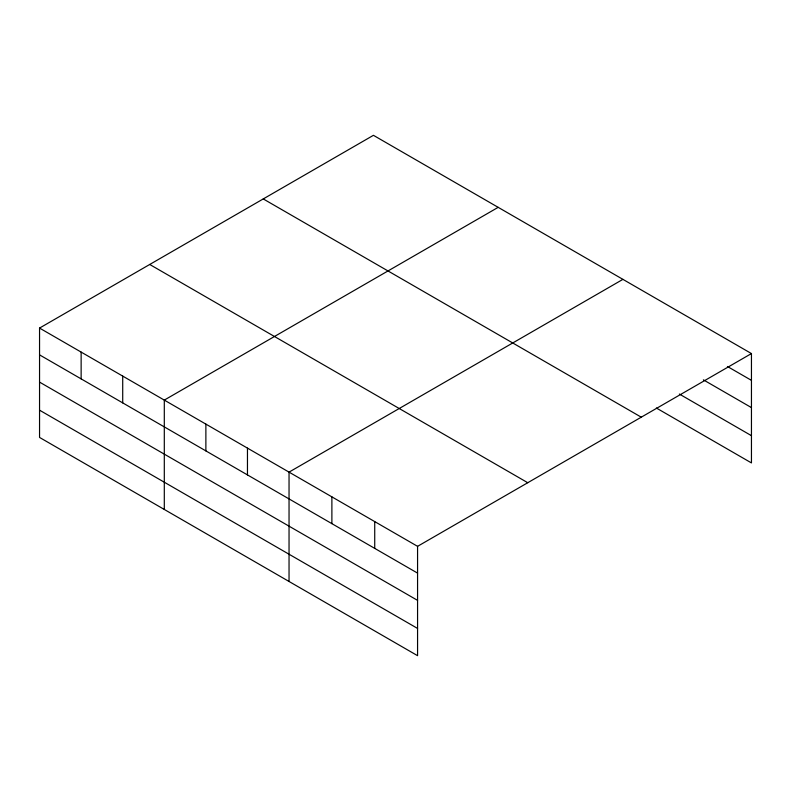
<?xml version="1.0" encoding="UTF-8"?>
<svg xmlns="http://www.w3.org/2000/svg" width="791" height="791" viewBox="0 0 791 791"><rect width="100%" height="100%" fill="white"/><g stroke="black" fill="none" stroke-linecap="round" stroke-linejoin="round"><path stroke-width="1.19" d="M39.55 328.077L417.569 546.334L417.569 655.68L39.55 437.433L39.55 328.077L373.431 135.32L751.45 353.567L751.45 462.923L656.362 408.018M498.172 207.341L164.301 400.098L164.301 509.453M622.922 279.361L289.041 472.128L289.041 581.474M417.569 546.334L751.45 353.567M727.413 366.48L751.45 380.352M703.387 379.848L751.45 407.602M679.35 394.047L751.45 435.673M263.245 198.927L641.274 417.183M149.726 264.471L527.755 482.718M39.55 354.872L417.569 573.119M39.55 382.112L417.569 600.369M39.55 410.183L417.569 628.44M374.726 521.595L374.726 548.381M331.884 496.857L331.884 523.652M247.464 448.121L247.464 474.907M205.878 424.114L205.878 450.9M122.714 376.091L122.714 402.886M81.137 352.084L81.137 378.879"/></g></svg>
